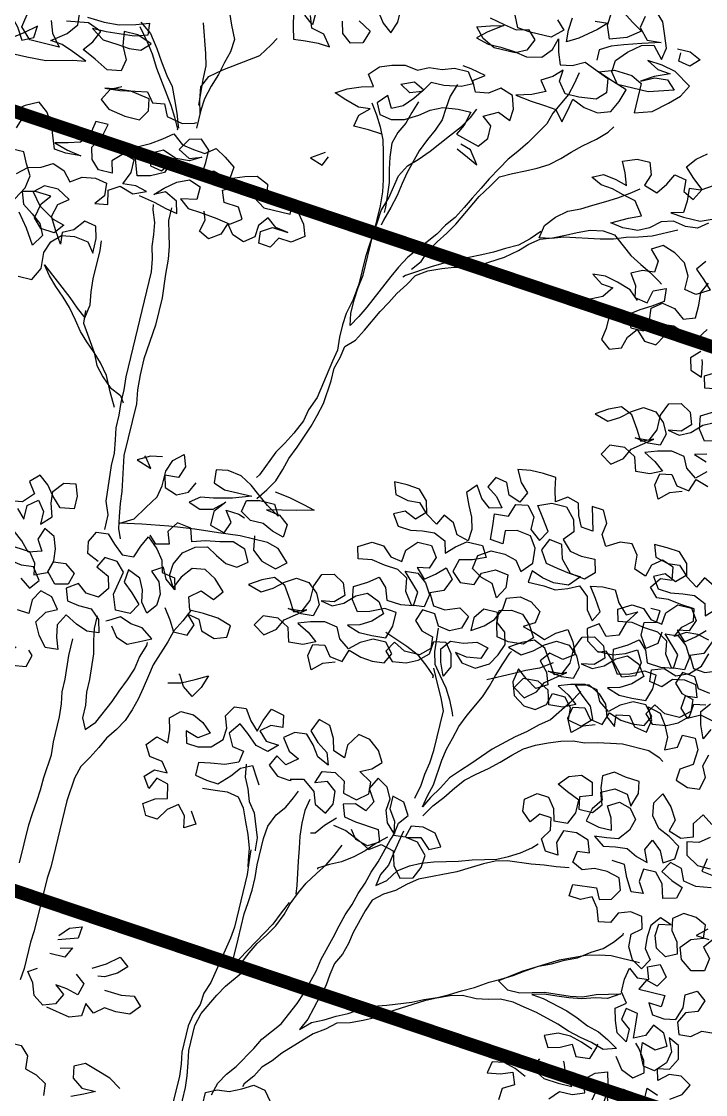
# Model space of a CAD drawing. Header units: inches. Extents: x 350994 to 353538, y 1581369 to 1583842.
# Drawn here: x 351500.721 to 351501.751, y 1583210.254 to 1583211.87 of the extents above; entities that cross this region are included whole.
import ezdxf

# ---------------------------------------------------------------- set-up
doc = ezdxf.new("R2010")
doc.units = ezdxf.units.IN
doc.header["$MEASUREMENT"] = 0
doc.linetypes.add('1', pattern=[0])
doc.linetypes.add('DASHDOTX2', pattern=[2, 1, -0.5, 0, -0.5])
doc.layers.add('CULVERT', color=255, linetype='1')
doc.layers.add('TREE', color=81, linetype='1')

# ---------------------------------------------------------------- blocks, each defined once
blk = doc.blocks.new('TREE_4')
at = {"color": 94}
for points in [[(1038.8, 7685.2), (1067.7, 7664.9), (1096.6, 7647.5), (1061.9, 7621.6), (1018.5, 7607.1), (1004.1, 7641.9), (1007, 7679.4)], [(969.4, 7644.8), (1004.1, 7647.6), (981, 7624.5), (937.6, 7589.9), (908.6, 7572.5), (905.8, 7604.4), (908.7, 7639)], [(871.1, 7624.6), (894.2, 7601.5), (865.3, 7575.5), (807.4, 7575.5), (772.7, 7578.5), (758.3, 7610.3)], [(694.7, 7587.2), (735.2, 7578.5), (769.8, 7572.7), (801.7, 7581.3), (824.8, 7558.2), (810.3, 7526.4), (781.4, 7511.9), (723.5, 7512), (688.9, 7529.4), (665.7, 7555.4), (700.5, 7567), (735.2, 7575.6), (697.5, 7549.6), (671.5, 7526.5), (706.2, 7517.8), (740.9, 7517.8), (778.5, 7514.8), (813.2, 7509), (853.6, 7517.7), (876.8, 7543.7), (885.5, 7575.5), (894.1, 7540.8), (905.7, 7508.9), (937.5, 7514.7), (969.3, 7532), (1038.7, 7503), (1044.4, 7465.4), (1021.3, 7442.3), (975, 7436.6), (937.4, 7436.6), (914.3, 7465.6), (917.2, 7497.4), (894.1, 7474.3), (865.2, 7456.9), (885.4, 7430.9), (850.7, 7413.6), (810.2, 7402.1), (853.5, 7396.2), (891.1, 7393.3), (922.9, 7390.4), (946, 7361.4), (954.7, 7396.1), (960.5, 7427.9), (995.2, 7413.4), (1032.8, 7407.6), (1067.5, 7419.2), (1082, 7451), (1093.6, 7485.6), (1041.6, 7503), (1009.8, 7514.6), (1050.3, 7529), (1099.4, 7526.1), (1128.3, 7511.6), (1128.2, 7430.7), (1174.5, 7445.1), (1212.1, 7476.9), (1238.2, 7502.9), (1255.6, 7534.6), (1209.3, 7563.6), (1171.7, 7572.3), (1131.3, 7575.2), (1163.1, 7557.9), (1197.7, 7554.9), (1157.3, 7537.6), (1125.4, 7517.4), (1160.1, 7534.7), (1194.8, 7537.6), (1217.9, 7514.4), (1151.4, 7494.3), (1067.6, 7494.3), (1044.5, 7523.3), (1047.4, 7555.1), (1073.4, 7584), (1105.3, 7610), (1137.1, 7618.6), (1166, 7586.8), (1171.8, 7618.6), (1160.2, 7650.4), (1145.8, 7685.1), (1122.7, 7708.2)], [(1096.7, 7688), (1090.9, 7656.2), (1116.9, 7627.3), (1154.4, 7630.1), (1105.3, 7615.7), (1059, 7601.3), (1027.2, 7589.8), (998.3, 7572.5), (998.2, 7543.6)], [(179.9, 7477.8), (188.6, 7440.2), (197.2, 7408.4), (229, 7411.3), (263.7, 7414.1), (295.5, 7411.2), (272.4, 7440.1), (237.7, 7448.8), (226.2, 7480.7)], [(-352.2, 7336.6), (-305.9, 7333.7), (-265.5, 7336.5), (-222.1, 7348.1), (-187.4, 7359.6), (-184.5, 7327.8), (-219.2, 7316.3), (-259.7, 7313.4), (-294.4, 7310.5), (-332, 7310.6), (-297.3, 7287.4), (-256.8, 7284.5), (-225, 7281.6), (-193.2, 7284.4), (-170.1, 7307.5), (-210.5, 7322), (-248.1, 7322.1), (-242.4, 7284.5), (-225.1, 7249.8), (-230.9, 7218), (-268.5, 7212.2), (-306, 7232.5), (-343.6, 7249.9), (-323.3, 7275.9), (-308.9, 7307.7), (-346.4, 7322.2), (-404.3, 7313.5)], [(-444.7, 7304.9), (-433.2, 7273.1), (-407.2, 7241.3), (-488.2, 7241.3), (-517.1, 7270.3), (-508.3, 7319.4)], [(-551.7, 7293.4), (-528.6, 7267.4), (-508.4, 7235.6), (-479.5, 7250), (-476.6, 7281.8), (-508.4, 7255.8), (-540.2, 7232.7), (-572, 7215.4), (-537.4, 7195.1), (-485.3, 7195.1), (-433.3, 7197.9), (-363.9, 7215.2), (-329.2, 7220.9), (-369.6, 7238.3), (-401.4, 7249.9), (-433.2, 7252.8), (-395.6, 7281.7), (-372.5, 7310.6), (-375.3, 7345.3)], [(1200.7, 7624.3), (1235.4, 7624.3), (1267.2, 7609.8), (1244, 7586.7), (1212.2, 7592.5), (1212.3, 7615.6)], [(396.8, 7538.3), (419.9, 7506.5), (445.9, 7486.2), (457.5, 7518), (457.6, 7555.6)], [(356.3, 7497.9), (391, 7477.6), (379.4, 7442.9), (347.6, 7434.3), (321.6, 7454.5), (312.9, 7486.4)], [(237.8, 7492.2), (237.7, 7457.5), (211.7, 7477.8)], [(960.6, 7500.2), (954.8, 7468.4), (946.1, 7436.6), (917.1, 7378.8), (908.4, 7347), (888.2, 7315.2), (870.8, 7286.3), (850.5, 7257.4), (830.3, 7231.4), (812.9, 7202.5), (792.6, 7167.9), (778.1, 7139), (760.7, 7107.2), (746.3, 7078.3), (728.9, 7046.5), (708.6, 7020.5), (691.3, 6991.6), (630.5, 6913.6), (613.1, 6881.8), (598.6, 6852.9), (555.1, 6757.5), (540.7, 6728.6), (523.3, 6699.7), (517.5, 6731.5), (517.6, 6769.1), (520.5, 6803.8), (526.3, 6838.5), (526.4, 6948.4), (529.3, 6986), (532.3, 7017.8), (543.9, 7055.3), (555.5, 7118.9), (572.9, 7150.7), (596, 7173.8), (622.1, 7202.7), (662.6, 7254.7), (688.6, 7286.5), (706, 7315.4), (717.6, 7341.4)], [(9.4, 7483.7), (9.3, 7449), (26.6, 7405.7), (43.9, 7370.9), (41, 7336.3), (32.3, 7304.5), (23.6, 7269.8), (12, 7235.1), (3.3, 7197.5), (0.4, 7165.7), (0.3, 7116.6)], [(486.2, 7217.3), (448.6, 7220.2), (408.1, 7220.3), (413.9, 7252.1), (440, 7275.2), (408.2, 7272.3), (370.6, 7283.9), (338.8, 7295.5), (367.7, 7312.8), (402.4, 7327.3), (434.2, 7335.9), (414, 7364.8), (437.2, 7390.8), (469, 7402.4), (503.7, 7411), (538.4, 7405.2), (567.3, 7419.6), (602, 7422.5), (633.8, 7434), (671.4, 7434), (691.6, 7405.1), (662.7, 7390.6), (616.4, 7382), (581.7, 7382), (564.4, 7353.1), (532.5, 7341.6), (503.7, 7359), (538.4, 7373.4), (567.3, 7358.9), (547, 7330), (523.8, 7304), (494.9, 7289.6), (477.6, 7321.4), (454.4, 7295.4), (468.9, 7266.5), (500.7, 7260.7), (535.4, 7269.3), (570.1, 7289.5), (596.1, 7309.7), (627.9, 7324.2), (668.4, 7329.9), (703.1, 7329.9), (694.4, 7292.3), (679.9, 7263.4), (743.5, 7246), (763.8, 7272), (763.8, 7306.7), (737.8, 7326.9), (775.4, 7347.1), (810.1, 7332.7), (813, 7364.5), (801.5, 7399.2), (766.8, 7410.8), (737.9, 7390.6), (703.2, 7384.8), (688.7, 7413.7), (717.7, 7433.9), (677.2, 7442.7), (654.1, 7445.6)], [(-48.6, 7394.2), (-22.6, 7316.1), (-14, 7284.3), (-14, 7246.7), (-11.1, 7209.1), (-8.3, 7177.3)], [(0.4, 7157), (-8.3, 7191.7), (-14, 7226.4), (0.5, 7258.2), (32.3, 7284.2), (119.1, 7344.9), (142.3, 7379.5), (153.8, 7399.8)], [(651.1, 7393.5), (639.5, 7358.8), (636.6, 7324.1), (633.7, 7292.3), (622.1, 7260.5), (607.6, 7231.7), (593.1, 7197), (575.7, 7133.4), (569.9, 7101.6), (564.1, 7066.9), (555.4, 7032.2), (543.8, 6994.6), (540.9, 6980.2)], [(647.8, 6884.7), (668, 6910.7), (679.6, 6942.5), (697, 6971.4), (717.3, 7000.2), (734.7, 7029.1), (778.1, 7115.8), (801.3, 7150.5), (818.6, 7179.4), (850.5, 7196.7), (882.3, 7211.2), (911.2, 7225.6), (940.1, 7242.9), (966.2, 7266), (989.3, 7289.1), (1015.4, 7312.2), (1047.2, 7338.2), (1073.2, 7364.2), (1084.8, 7381.6)], [(-210.5, 7356.7), (-178.7, 7333.6), (-152.7, 7298.8), (-132.5, 7267), (-109.4, 7235.2), (-89.2, 7209.2), (-74.8, 7177.3), (-60.3, 7142.6), (-48.8, 7110.8), (-45.9, 7105)], [(1391.1, 7190.5), (1365.1, 7170.2), (1333.3, 7167.4), (1298.6, 7173.2), (1266.8, 7164.5), (1240.7, 7141.4), (1211.8, 7127), (1171.3, 7124.2), (1136.6, 7130), (1180, 7153.1), (1211.8, 7167.5), (1185.9, 7202.2), (1151.2, 7210.9), (1119.4, 7219.6), (1087.6, 7222.5), (1058.7, 7237), (1087.6, 7251.4), (1122.3, 7245.6), (1154.1, 7236.9), (1142.5, 7268.7), (1128.1, 7297.7), (1165.7, 7312.1), (1200.4, 7312.1), (1211.9, 7280.2), (1200.4, 7248.5), (1237.9, 7236.9), (1258.2, 7265.8), (1272.7, 7294.6), (1304.5, 7288.8), (1307.3, 7257), (1336.2, 7242.5), (1353.6, 7274.3), (1324.7, 7297.5), (1298.7, 7323.5), (1319, 7349.5), (1345, 7369.8)], [(1382.5, 7291.7), (1350.7, 7271.4), (1318.9, 7268.6), (1321.8, 7233.9), (1318.9, 7202.1), (1287, 7193.4), (1321.7, 7190.5), (1368, 7190.5), (1402.7, 7204.9)], [(-210.5, 7345.2), (-181.6, 7310.4), (-161.4, 7281.5), (-141.2, 7246.8), (-80.6, 7160), (-63.3, 7131.1), (-48.8, 7102.1), (-48.8, 7099.3)], [(561.4, 7324.2), (549.9, 7292.4), (541.1, 7260.6), (526.7, 7231.7), (518, 7199.9), (520.8, 7162.3), (526.6, 7130.5), (535.2, 7095.8), (538.1, 7064), (540.9, 7029.3), (540.9, 7014.9)], [(440, 7292.5), (460.2, 7263.6), (477.5, 7234.7), (491.9, 7202.8), (500.6, 7171), (509.2, 7136.3), (517.9, 7098.7), (523.6, 7066.9), (526.5, 7029.3), (526.4, 6954.2), (523.5, 6922.4), (520.6, 6887.7), (520.5, 6812.5), (514.7, 6769.1), (506, 6728.7), (503, 6696.9), (503, 6662.2), (505.9, 6627.5), (500.1, 6595.7), (482.6, 6491.6), (468.1, 6454), (462.3, 6422.2), (444.9, 6384.6), (427.6, 6352.9), (410.2, 6324), (381.2, 6254.6), (375.4, 6245.9)], [(691.5, 7225.8), (723.3, 7211.3), (752.2, 7196.8), (726.2, 7231.5), (697.3, 7240.2)], [(1315.9, 7152.9), (1252.3, 7121.2), (1217.6, 7109.7), (1185.8, 7101), (1153.9, 7089.5), (1119.2, 7080.8), (1023.8, 7063.6), (992, 7052), (960.2, 7046.3), (966, 7081), (989.2, 7109.9), (1018.1, 7133), (1049.9, 7147.4), (1078.8, 7164.7), (1110.7, 7182), (1139.6, 7199.4), (1168.5, 7219.6), (1191.7, 7236.9)], [(-219.3, 7177.5), (-248.3, 7163), (-265.6, 7131.3), (-239.6, 7111), (-193.4, 7102.3), (-152.9, 7102.2), (-135.5, 7131.1), (-141.3, 7162.9), (-193.3, 7171.7), (-228, 7168.8), (-262.7, 7163.1), (-222.2, 7165.9), (-181.8, 7174.5), (-149.9, 7180.3), (-129.7, 7154.3), (-97.9, 7160), (-83.5, 7128.2), (-40.1, 7119.5), (-8.3, 7128.1), (-2.5, 7131)], [(350.2, 7133.6), (315.5, 7110.5), (350.2, 7098.9), (361.8, 7124.9)], [(1255, 6944.8), (1229, 6968), (1191.4, 6979.6), (1156.7, 6988.3), (1122, 6985.4), (1150.9, 6965.2), (1182.7, 6962.2), (1162.5, 6933.3), (1130.7, 6918.9), (1150.9, 6890), (1191.4, 6889.9), (1191.3, 6852.4), (1185.5, 6820.6), (1211.5, 6800.3), (1243.3, 6811.8), (1252, 6843.6), (1272.3, 6869.6), (1298.3, 6843.6), (1330.1, 6840.7), (1347.5, 6869.6), (1333, 6898.5), (1364.8, 6901.3), (1396.6, 6889.8), (1434.2, 6883.9), (1454.5, 6912.8)], [(1408.4, 7089.2), (1388.1, 7063.2), (1414.1, 7040.1), (1437.2, 7016.9), (1402.5, 6996.7), (1370.7, 7002.5), (1370.8, 7040.1), (1353.4, 7071.9), (1321.6, 7092.2), (1287, 7103.8), (1258, 7086.5), (1284, 7060.4), (1281.1, 7028.6), (1249.3, 7025.8), (1220.4, 7011.4), (1240.6, 6982.4), (1246.3, 6950.6), (1281, 6944.8), (1289.7, 6979.5), (1321.6, 6993.9), (1324.4, 6959.2), (1295.5, 6939), (1266.6, 6921.7), (1237.6, 6901.5), (1254.9, 6869.6), (1289.6, 6869.6), (1298.3, 6901.4), (1295.5, 6933.2), (1321.5, 6953.4), (1356.2, 6947.6), (1385.1, 6924.5), (1416.9, 6936), (1416.9, 6970.7), (1414.1, 7005.4), (1428.6, 7034.3)], [(-106.8, 6905.6), (-63.5, 6896.9), (-28.8, 6888.2), (3, 6882.4), (-5.6, 6914.2), (-40.3, 6931.5), (-69.2, 6917.1), (-46.1, 6940.2), (-17.1, 6963.3), (14.7, 6977.8), (46.5, 6966.2), (46.4, 6931.5), (3.1, 6922.8), (29.1, 6902.6), (63.8, 6899.6), (110, 6893.8), (147.6, 6888), (176.5, 6908.2), (159.2, 6937.1), (118.7, 6940.1), (107.2, 6971.9), (136.1, 6986.3), (104.3, 7006.6), (72.5, 7015.3), (43.6, 7000.9), (46.5, 7032.7), (46.6, 7067.4), (20.6, 7090.5), (-11.3, 7081.9), (-31.5, 7050.1), (0.3, 7032.7), (32.1, 7044.2), (3.2, 7026.9), (-34.4, 7024.1), (-72, 7038.6), (-103.8, 7021.2), (-95.2, 6989.4), (-63.4, 6983.6), (-43.1, 7012.5), (-54.7, 6980.7), (-89.4, 6963.4), (-124.1, 6954.8), (-138.5, 6998.1), (-138.5, 7032.8), (-109.6, 7047.3), (-80.7, 7067.5), (-54.6, 7087.7), (-25.7, 7064.5), (6.1, 7058.7), (37.9, 7055.8), (63.9, 7076), (92.8, 7058.6), (121.7, 7038.4), (118.8, 7006.6), (156.4, 7021), (188.2, 7029.6), (220, 7015.2), (225.7, 6983.3), (193.9, 6971.8), (225.7, 6951.5), (298, 6951.5), (298, 6986.2), (338.5, 6934.1), (350, 6902.3), (318.2, 6879.2), (283.5, 6882.1), (266.1, 6853.2), (234.3, 6856.1), (231.4, 6887.9), (260.4, 6905.3), (303.7, 6902.3), (269, 6908.1), (243, 6928.4), (222.8, 6902.4), (219.9, 6870.6), (193.8, 6850.4), (162, 6862), (141.8, 6888), (130.2, 6856.2), (101.3, 6836), (72.4, 6850.5), (81.1, 6882.3), (72.4, 6905.4)], [(389.8, 6191), (410.1, 6219.9), (427.5, 6248.8), (439.1, 6283.5), (447.8, 6315.3), (462.3, 6349.9), (485.4, 6413.5), (494.1, 6445.3), (502.8, 6480), (508.7, 6543.6), (508.7, 6578.3), (517.4, 6610.1), (523.2, 6641.9), (546.4, 6665), (563.8, 6696.8), (592.7, 6754.6), (610.1, 6783.5), (624.6, 6812.4), (644.9, 6841.3), (662.2, 6870.2), (691.2, 6890.4), (725.9, 6904.8), (757.7, 6916.4), (792.4, 6925), (824.2, 6939.4), (882.1, 6974.1), (913.9, 7000.1), (937, 7023.2), (963.1, 7043.4), (994.9, 7054.9), (1026.7, 7069.4), (1055.6, 7083.8), (1087.5, 7098.2), (1122.2, 7104), (1154, 7101), (1182.9, 7077.9), (1208.9, 7057.6), (1240.6, 7040.2), (1269.5, 7025.8), (1298.4, 7008.4), (1307.1, 7002.6)], [(1490.8, 6476.1), (1458.9, 6464.5), (1432.9, 6441.4), (1415.6, 6476.1), (1421.4, 6507.9), (1453.2, 6513.7), (1473.4, 6487.6), (1508.1, 6481.8), (1519.7, 6516.5), (1554.4, 6504.9)], [(1542.9, 6542.5), (1516.8, 6519.4), (1487.9, 6539.7), (1473.5, 6568.6), (1438.8, 6574.4), (1401.2, 6565.8), (1369.4, 6554.2), (1401.2, 6536.9), (1427.2, 6516.6), (1395.4, 6502.2), (1357.8, 6499.3), (1346.2, 6536.9), (1314.5, 6554.3), (1274, 6551.4), (1256.6, 6522.5), (1288.4, 6502.3), (1317.3, 6525.4), (1331.8, 6554.3), (1383.9, 6594.7), (1352.1, 6580.3), (1334.7, 6609.2), (1311.6, 6643.9), (1279.9, 6658.4), (1248, 6644), (1216.2, 6623.8), (1253.8, 6612.2), (1282.7, 6629.5), (1308.8, 6652.6), (1337.7, 6669.9), (1372.4, 6667), (1398.4, 6643.8), (1412.8, 6614.9), (1404.1, 6583.1), (1372.3, 6580.3), (1334.7, 6586.1), (1372.3, 6588.9), (1386.8, 6620.7), (1386.8, 6661.2), (1401.3, 6695.9), (1433.1, 6704.5), (1462, 6687.2), (1473.6, 6655.3), (1450.4, 6632.2), (1415.7, 6626.5), (1447.5, 6620.7), (1476.4, 6635.1), (1502.5, 6661.1), (1531.4, 6675.5)], [(1531.3, 6588.8), (1499.5, 6580.1), (1534.2, 6568.6)], [(1548.7, 6629.3), (1516.9, 6620.6), (1496.7, 6649.5), (1490.9, 6684.2), (1525.7, 6704.4)], [(1522.8, 6765.2), (1485.2, 6759.4), (1476.6, 6791.2), (1511.3, 6811.4)], [(-370.2, 6619.6), (-332.6, 6619.6), (-315.2, 6654.2), (-318.1, 6697.6), (-306.5, 6729.4), (-283.3, 6752.5), (-248.6, 6758.3), (-211.1, 6752.4), (-190.8, 6726.4), (-190.8, 6766.9), (-199.4, 6798.7), (-231.2, 6804.5), (-254.4, 6775.6), (-283.3, 6761.2), (-280.5, 6729.4), (-300.7, 6761.2), (-320.9, 6795.9), (-312.2, 6830.6), (-286.1, 6850.8), (-320.8, 6871.1), (-358.4, 6871.1), (-384.4, 6848), (-358.5, 6816.2), (-315.1, 6790.1), (-283.3, 6781.4), (-303.6, 6755.4), (-341.2, 6758.3), (-364.3, 6781.5), (-355.6, 6822), (-335.3, 6848), (-378.7, 6850.9), (-413.4, 6842.3), (-401.8, 6810.4), (-372.9, 6790.2), (-346.9, 6769.9), (-332.5, 6741), (-352.8, 6709.2), (-378.8, 6749.7), (-407.6, 6787.3)], [(-427.8, 6819.1), (-407.6, 6853.8), (-401.8, 6888.5), (-419.1, 6917.4), (-433.5, 6946.4), (-479.8, 6946.4)], [(-439.3, 6885.7), (-413.3, 6908.8), (-378.6, 6917.4), (-349.7, 6934.7), (-317.9, 6923.1), (-294.8, 6897.1), (-265.8, 6917.3), (-231.1, 6923), (-199.3, 6917.2), (-196.5, 6882.5), (-216.7, 6856.5), (-182, 6862.3), (-190.7, 6899.9), (-161.8, 6917.2), (-124.2, 6905.6), (-89.5, 6920), (-121.3, 6928.7), (-156, 6925.9), (-141.5, 6960.6), (-141.4, 6995.2), (-173.2, 7004), (-199.3, 6978), (-190.6, 6946.1), (-228.2, 6946.2), (-251.3, 6969.3), (-260, 7001.1), (-239.7, 7035.8), (-231, 7070.5), (-265.7, 7070.5), (-271.5, 7033), (-291.8, 7007), (-323.6, 6998.3), (-358.3, 6989.7), (-320.7, 6978.1), (-283.1, 6972.2), (-323.6, 6969.4), (-355.4, 6972.3), (-378.5, 7035.9), (-398.7, 7064.9), (-424.7, 7085.1), (-459.4, 7067.8), (-485.5, 7047.6)], [(-488.3, 7050.5), (-456.6, 7038.9), (-468.1, 7004.2)], [(960.2, 7063.6), (937.1, 7037.6), (911, 7014.5), (879.2, 6997.2), (850.3, 6979.9), (821.3, 6965.5), (789.5, 6951), (731.7, 6922.2), (699.8, 6904.8), (636.2, 6864.4), (630.4, 6858.7)], [(13.8, 6015), (13.8, 6055.4), (-0.6, 6090.1), (-9.2, 6185.6), (-9.2, 6220.3), (-14.9, 6255), (-20.7, 6286.8), (-20.6, 6321.5), (-23.5, 6356.2), (-23.5, 6390.9), (-26.3, 6425.6), (-26, 6714.7), (-31.8, 6749.4), (-40.4, 6781.2), (-43.3, 6813), (-49.1, 6844.8), (-60.6, 6876.6), (-63.5, 6891.1)], [(-14.3, 6893.9), (-14.3, 6859.2), (-5.7, 6824.5), (2.9, 6792.7), (8.7, 6758), (11.5, 6717.5), (17.3, 6653.9), (17.2, 6578.8), (8.4, 6483.4), (8.4, 6440), (11.3, 6399.5), (17, 6361.9), (16.9, 6220.2), (34.1, 6124.8), (37, 6093), (42.7, 6058.3), (48.5, 6026.5), (60, 6000.5)], [(1451.5, 6852.1), (1428.4, 6829), (1437, 6797.2), (1468.8, 6785.6), (1463.1, 6823.2), (1460.2, 6831.9)], [(-38, 6338.8), (-58.2, 6376.4), (-78.4, 6416.9), (-101.5, 6445.9), (-124.6, 6469), (-150.6, 6492.2), (-173.7, 6515.3), (-193.9, 6541.4), (-217, 6570.3), (-240.1, 6593.4), (-266.1, 6616.6), (-289.2, 6639.8), (-309.4, 6665.8), (-222.8, 6596.3), (-196.8, 6573.2), (-170.8, 6552.9), (-164.9, 6590.5), (-170.7, 6625.2), (-173.6, 6659.9), (-173.5, 6738), (-176.3, 6764)], [(-173.6, 6573.1), (-170.8, 6538.5), (-124.6, 6469), (-110.1, 6437.2), (-87, 6411.2), (-61, 6388), (-29.2, 6373.5), (-17.7, 6356.2)], [(696, 5814.8), (664.1, 5803.3), (638.1, 5780.2), (620.8, 5814.9), (626.6, 5846.7), (658.4, 5852.5), (678.6, 5826.4), (713.3, 5820.6), (724.9, 5855.3), (759.6, 5843.7), (791.4, 5840.8), (823.2, 5843.6), (837.7, 5872.5), (814.6, 5898.6), (779.9, 5898.6), (748.1, 5881.3), (722, 5858.2), (693.1, 5878.4), (678.7, 5907.4), (644, 5913.2), (606.4, 5904.5), (574.6, 5893), (606.4, 5875.6), (632.4, 5855.4), (600.6, 5840.9), (563, 5838.1), (551.4, 5875.7), (519.7, 5893.1), (479.2, 5890.2), (461.8, 5861.3), (493.6, 5841), (522.5, 5864.1), (537, 5893), (589.1, 5933.5), (557.3, 5919), (539.9, 5948), (516.8, 5982.7), (485.1, 5997.2), (453.2, 5982.7), (421.4, 5962.5), (459, 5950.9), (487.9, 5968.3), (514, 5991.4), (542.9, 6008.7), (577.6, 6005.8), (603.6, 5982.6), (618, 5953.7), (609.3, 5921.9), (577.5, 5919), (539.9, 5924.8), (577.5, 5927.7), (592, 5959.5), (592, 6000), (606.5, 6034.7), (638.3, 6043.3), (667.2, 6025.9), (678.8, 5994.1), (655.6, 5971), (620.9, 5965.2), (652.7, 5959.4), (681.6, 5973.9), (707.7, 5999.9), (736.6, 6014.3), (771.3, 5999.8), (791.5, 5970.9), (765.5, 5944.9), (736.5, 5927.6), (704.7, 5918.9), (739.4, 5907.3), (774.1, 5907.3), (811.7, 5910.1), (823.3, 5944.8), (823.3, 5982.4), (791.5, 5985.3), (753.9, 5968), (722.1, 5959.4), (701.9, 5988.3), (696.1, 6023), (730.9, 6043.2), (756.9, 6063.4), (780, 6040.3), (791.5, 6008.5), (829.1, 6005.5), (863.8, 6011.3), (866.8, 6048.9), (820.5, 6095.2), (855.2, 6098), (881.2, 6077.8), (898.6, 6048.8), (892.7, 6014.2), (858, 6011.3), (834.9, 6043.1), (829.2, 6077.8), (800.3, 6095.2), (762.7, 6098.1), (728, 6103.9), (690.4, 6098.2), (681.8, 6130), (716.5, 6150.2), (748.3, 6147.3), (774.3, 6124.1), (806.1, 6118.3), (809, 6150.1), (835.1, 6179), (872.7, 6179), (892.9, 6150), (881.3, 6118.2), (849.5, 6112.5), (875.5, 6086.4), (901.5, 6106.7), (924.7, 6129.8), (947.8, 6103.7), (933.3, 6069), (898.6, 6054.6), (915.9, 6022.8), (947.7, 6019.9), (985.3, 6034.3), (1014.2, 6016.9), (1002.6, 5982.2), (973.7, 5967.8), (941.9, 5973.6), (924.5, 6002.6), (889.8, 6005.5), (878.3, 5973.7), (901.4, 5950.5), (933.2, 5941.8), (936, 5910), (910, 5886.9), (869.5, 5887), (837.7, 5904.3), (820.3, 5875.4), (843.4, 5852.3), (881, 5858), (910, 5872.5), (936, 5895.6), (938.9, 5930.3), (970.7, 5936), (991, 5910), (999.6, 5875.3), (985.1, 5846.4), (970.7, 5881.1), (962, 5915.8), (982.3, 5941.8), (1017, 5944.6), (1051.7, 5956.2), (1083.5, 5947.5), (1071.9, 5915.7), (1034.3, 5909.9), (1002.5, 5915.7), (1025.6, 5892.6), (1063.2, 5886.8), (1097.9, 5907), (1115.3, 5935.9), (1126.9, 5967.7), (1118.3, 5999.5), (1092.3, 6019.8), (1089.4, 6051.6), (1121.2, 6060.2), (1153, 6057.3), (1176.1, 6034.1), (1196.3, 6002.3), (1173.2, 5979.2), (1132.7, 5976.3), (1100.9, 5982.2), (1092.2, 6014), (1086.5, 6045.8), (1048.9, 6045.8), (1028.6, 6016.9), (1028.6, 5982.2), (1060.4, 6002.4), (1083.6, 6025.5), (1098.1, 6057.3), (1101, 6089.1), (1135.7, 6100.7), (1167.5, 6094.9), (1196.4, 6074.6), (1190.6, 6042.8), (1161.6, 6025.5), (1193.4, 6016.8), (1225.2, 6005.2), (1251.3, 6028.3), (1280.2, 6045.6), (1300.4, 6016.7), (1314.9, 5984.9), (1285.9, 5964.6), (1248.3, 5973.3), (1228.1, 5947.3), (1251.2, 5921.3), (1262.7, 5889.5), (1233.8, 5872.2), (1202, 5892.4), (1176, 5912.7), (1170.2, 5875.1), (1181.7, 5840.4), (1213.5, 5820.1), (1245.3, 5817.2), (1271.3, 5837.4), (1280, 5869.2), (1314.7, 5869.2), (1335, 5843.2), (1337.8, 5811.4), (1375.4, 5802.6), (1401.4, 5828.6), (1387, 5860.5), (1358.1, 5883.6), (1335, 5906.8), (1369.7, 5915.4), (1401.5, 5898), (1424.6, 5874.9), (1436.2, 5843.1), (1462.2, 5822.8), (1459.3, 5854.6), (1494, 5860.4), (1514.2, 5834.3), (1548.9, 5828.5), (1554.7, 5863.2), (1537.4, 5895), (1572.1, 5886.3), (1592.3, 5857.4), (1606.7, 5828.5), (1606.7, 5793.8), (1638.5, 5808.2), (1644.3, 5842.9), (1679, 5842.8), (1693.5, 5813.9), (1690.5, 5773.4), (1658.7, 5753.2), (1655.8, 5721.4), (1690.5, 5709.8), (1722.3, 5712.7), (1731, 5747.4), (1716.6, 5776.3), (1725.3, 5808.1)], [(1716.7, 5897.7), (1679.1, 5906.5), (1647.3, 5889.1), (1624.2, 5912.3), (1627.1, 5947), (1658.9, 5949.8), (1647.3, 5981.7), (1615.5, 5987.5), (1583.7, 5981.7), (1560.6, 5955.7), (1525.9, 5961.5), (1523, 5993.3), (1554.8, 6004.9), (1589.5, 5993.3), (1624.2, 6007.7), (1650.3, 6033.7), (1661.9, 6071.3)], [(1653.2, 6106), (1621.4, 6114.7), (1589.6, 6111.8), (1560.7, 6094.5), (1575.2, 6123.4), (1601.2, 6146.5), (1595.5, 6178.3), (1557.9, 6181.2), (1523.2, 6187.1), (1491.4, 6184.2), (1468.3, 6207.3), (1488.6, 6236.2), (1520.4, 6239.1), (1514.6, 6273.8), (1482.8, 6285.4), (1456.8, 6265.2), (1448.1, 6233.4), (1416.3, 6245), (1413.4, 6282.6), (1393.2, 6308.6), (1361.4, 6305.7), (1326.7, 6285.5), (1309.4, 6314.5), (1315.2, 6346.3), (1297.9, 6378.1), (1266.1, 6381), (1283.4, 6317.4), (1251.5, 6320.3), (1237.1, 6349.2), (1228.5, 6381), (1196.7, 6389.7), (1167.7, 6369.5), (1159.1, 6401.3), (1153.3, 6433.2), (1118.7, 6436.1), (1084, 6436.1), (1049.3, 6430.4), (1066.6, 6398.5), (1089.7, 6375.4), (1075.2, 6346.5), (1043.4, 6358.1), (1029, 6389.9), (997.2, 6395.7), (982.7, 6366.8), (1011.6, 6346.5), (1031.8, 6320.5), (1000, 6311.9), (974, 6332.1), (953.8, 6363.9), (930.6, 6337.9), (945.1, 6306.1), (959.5, 6277.2), (968.1, 6245.4), (965.2, 6213.6), (933.4, 6222.3), (916.1, 6251.2), (887.2, 6265.7), (872.7, 6236.8), (840.9, 6257.1), (832.3, 6291.8), (806.3, 6317.8), (771.6, 6320.7), (736.9, 6320.8), (748.4, 6289), (783.1, 6280.3), (814.9, 6283.1), (838, 6260), (814.9, 6236.9), (783.1, 6251.3), (754.2, 6236.9), (774.4, 6208), (809.1, 6205.1), (840.9, 6210.8), (872.7, 6213.7), (904.5, 6199.2), (913.1, 6167.4), (936.3, 6190.5), (962.3, 6210.7), (1005.7, 6210.7), (1023, 6181.7), (988.3, 6167.3), (953.6, 6158.7), (944.9, 6124), (970.9, 6100.8), (1008.5, 6103.7), (1020.1, 6138.4), (1054.8, 6155.7), (1089.5, 6149.9), (1092.3, 6115.2), (1075, 6083.4), (1054.8, 6118.1), (1023, 6126.8), (994.1, 6144.2), (999.9, 6181.7), (1031.7, 6202), (1069.3, 6201.9), (1101.1, 6193.2), (1121.3, 6167.2), (1147.3, 6196.1), (1144.5, 6236.6), (1124.3, 6265.5), (1086.7, 6271.3), (1054.9, 6262.7), (1057.7, 6228), (1023.1, 6230.9), (1020.2, 6268.5), (1017.3, 6300.3), (1054.9, 6303.1), (1066.5, 6337.8), (1098.3, 6343.6), (1121.4, 6317.5), (1121.4, 6282.8), (1150.3, 6259.7), (1167.7, 6288.6), (1144.6, 6320.4), (1124.4, 6349.3), (1159.1, 6363.8), (1199.5, 6363.7), (1225.5, 6334.8), (1234.2, 6303), (1211, 6277), (1237, 6250.9), (1268.8, 6245.1), (1306.4, 6245.1), (1315.1, 6210.4), (1291.9, 6187.3), (1251.4, 6193.1), (1222.5, 6224.9), (1211, 6262.5), (1176.3, 6268.3), (1161.8, 6236.5), (1182.1, 6204.7), (1213.9, 6198.9), (1248.5, 6193.1), (1280.3, 6190.2), (1254.3, 6161.3), (1213.8, 6158.4), (1182, 6164.2), (1150.2, 6175.8), (1147.3, 6144), (1190.7, 6144), (1222.5, 6141.1), (1254.3, 6152.6), (1283.2, 6167), (1309.2, 6143.9), (1317.9, 6109.2), (1338.1, 6083.1), (1352.6, 6112), (1332.3, 6143.9), (1312.1, 6172.8), (1343.9, 6178.5), (1378.6, 6178.5), (1396, 6146.7), (1422, 6120.6), (1450.9, 6135.1), (1427.7, 6100.4), (1416.1, 6062.8), (1384.3, 6051.3), (1358.3, 6080.2), (1329.4, 6060), (1338, 6028.2), (1369.8, 6007.9), (1413.2, 6007.9), (1445, 6019.4), (1473.9, 6036.7), (1491.2, 6004.9), (1485.4, 5967.3), (1450.7, 5955.8), (1418.9, 5990.5), (1392.9, 6013.7), (1372.7, 6005)], [(1411.3, 5814.8), (1379.5, 5803.3), (1353.4, 5780.2), (1336.1, 5814.9), (1341.9, 5846.7), (1373.7, 5852.5), (1393.9, 5826.4), (1428.6, 5820.6), (1440.2, 5855.3), (1474.9, 5843.7), (1506.7, 5840.8), (1538.5, 5843.6), (1553, 5872.5), (1529.9, 5898.6), (1495.2, 5898.6), (1463.4, 5881.3), (1437.3, 5858.2), (1408.4, 5878.4), (1394, 5907.4), (1359.3, 5913.2), (1321.7, 5904.5), (1289.9, 5893), (1321.7, 5875.6), (1347.7, 5855.4), (1315.9, 5840.9), (1278.3, 5838.1), (1266.8, 5875.7), (1235, 5893.1), (1194.5, 5890.2), (1177.1, 5861.3), (1208.9, 5841), (1237.8, 5864.1), (1252.3, 5893), (1304.4, 5933.5), (1272.6, 5919), (1255.3, 5948), (1232.2, 5982.7), (1200.4, 5997.2), (1168.6, 5982.7), (1136.7, 5962.5), (1174.3, 5950.9), (1203.2, 5968.3), (1229.3, 5991.4), (1258.2, 6008.7), (1292.9, 6005.8), (1318.9, 5982.6), (1333.3, 5953.7), (1324.6, 5921.9), (1292.8, 5919), (1255.2, 5924.8), (1292.8, 5927.7), (1307.3, 5959.5), (1307.4, 6000), (1321.8, 6034.7), (1353.7, 6043.3), (1382.6, 6025.9), (1394.1, 5994.1), (1370.9, 5971), (1336.2, 5965.2), (1368, 5959.4), (1397, 5973.9), (1423, 5999.9), (1451.9, 6014.3), (1486.6, 5999.8), (1506.8, 5970.9), (1480.8, 5944.9), (1451.9, 5927.6), (1420, 5918.9), (1454.7, 5907.3), (1489.4, 5907.3), (1527, 5910.1), (1538.6, 5944.8), (1538.6, 5982.4), (1506.8, 5985.3), (1469.2, 5968), (1437.4, 5959.4), (1417.2, 5988.3), (1411.5, 6023), (1446.2, 6043.2), (1472.2, 6063.4), (1495.3, 6040.3), (1506.9, 6008.5), (1544.5, 6005.5), (1579.2, 6011.3), (1582.1, 6048.9), (1535.9, 6095.2), (1570.6, 6098), (1596.6, 6077.8), (1613.9, 6048.8), (1608.1, 6014.2), (1573.4, 6011.3), (1550.3, 6043.1), (1544.5, 6077.8), (1515.6, 6095.2), (1478, 6098.1), (1443.3, 6103.9), (1405.8, 6098.2), (1397.1, 6130), (1431.8, 6150.2), (1463.6, 6147.3), (1489.6, 6124.1), (1521.4, 6118.3), (1524.3, 6150.1), (1550.4, 6179), (1588, 6179), (1608.2, 6150), (1596.6, 6118.2), (1564.8, 6112.5), (1590.8, 6086.4), (1616.8, 6106.7), (1640, 6129.8)], [(1663.1, 6103.7), (1648.6, 6069), (1613.9, 6054.6), (1631.2, 6022.8), (1663, 6019.9), (1700.6, 6034.3)], [(1689, 5967.8), (1657.2, 5973.6), (1639.9, 6002.6), (1605.2, 6005.5), (1593.6, 5973.7), (1616.7, 5950.5), (1648.5, 5941.8), (1651.3, 5910), (1625.3, 5886.9), (1584.8, 5887), (1553, 5904.3), (1535.7, 5875.4), (1558.8, 5852.3), (1596.4, 5858), (1625.3, 5872.5), (1651.3, 5895.6), (1654.3, 5930.3), (1686.1, 5936)], [(1714.9, 5875.3), (1700.4, 5846.4), (1686, 5881.1), (1677.4, 5915.8), (1697.6, 5941.8)], [(1631.4, 6251.2), (1602.5, 6265.7), (1588, 6236.8), (1556.2, 6257.1), (1547.6, 6291.8), (1521.6, 6317.8), (1486.9, 6320.7), (1452.2, 6320.8), (1463.8, 6289), (1498.4, 6280.3), (1530.2, 6283.1), (1553.4, 6260), (1530.2, 6236.9), (1498.4, 6251.3), (1469.5, 6236.9), (1489.7, 6208), (1524.4, 6205.1), (1556.2, 6210.8), (1588, 6213.7), (1619.8, 6199.2), (1628.4, 6167.4), (1651.6, 6190.5)], [(444.7, 6084), (369.5, 6084), (311.7, 6078.3), (248, 6072.6), (178.6, 6064), (106.3, 6052.5), (48.5, 6040.9), (83.2, 6061.2), (106.4, 6098.7), (129.6, 6133.4), (135.4, 6165.2), (135.4, 6205.7), (147, 6237.5), (173, 6260.6), (184.6, 6228.8), (173, 6197), (135.4, 6194.1), (144, 6162.3), (178.7, 6150.7), (207.6, 6165.1), (222.1, 6194)], [(118.1, 6240.4), (86.3, 6234.6), (54.5, 6217.3), (94.9, 6202.8), (74.7, 6228.9), (71.8, 6231.8)], [(433.2, 6219.9), (473.7, 6214), (514.2, 6205.3), (546, 6196.6), (499.7, 6185.1), (462.1, 6176.5), (421.6, 6167.8), (459.2, 6162), (485.2, 6141.7), (482.3, 6107), (450.5, 6115.8), (421.6, 6130.2), (386.9, 6130.3), (358, 6147.6), (363.8, 6179.4), (398.5, 6188.1), (439, 6188), (456.3, 6159.1), (421.6, 6179.4), (392.7, 6202.5), (366.7, 6222.8), (334.9, 6240.2), (297.4, 6246), (265.5, 6240.2), (268.4, 6205.5), (300.2, 6194), (375.4, 6193.9), (326.2, 6176.6), (277, 6165.1), (242.3, 6159.3), (216.3, 6139.1), (248.1, 6127.5), (282.8, 6136.1), (311.7, 6162.1), (285.7, 6130.4), (285.6, 6092.8), (326.1, 6081.2), (337.7, 6113), (317.5, 6141.9), (352.2, 6139), (369.5, 6133.2)], [(1526, 6097.4), (1523.1, 6065.6), (1494.2, 6045.4), (1474, 6077.2), (1474, 6111.9), (1505.8, 6120.6), (1508.7, 6152.4), (1482.7, 6152.4)], [(16.6, 5928.2), (-15.2, 5942.7), (-20.9, 5974.5), (-6.5, 6003.4), (25.3, 6006.3), (48.5, 5983.1), (74.5, 5960), (106.3, 5962.8), (117.9, 5994.6), (132.3, 6023.5), (161.2, 5997.5), (181.4, 5971.4), (190.1, 5939.6), (224.8, 5933.8), (233.4, 5902), (204.5, 5925.2), (190.1, 5954.1), (161.2, 5936.8), (187.2, 5913.6), (198.7, 5881.8), (195.8, 5850), (175.5, 5824), (155.3, 5850), (149.6, 5881.8), (135.1, 5910.8), (100.4, 5925.2), (97.5, 5890.6), (123.5, 5867.4), (149.5, 5841.4), (132.2, 5812.5), (91.7, 5812.5), (77.3, 5853), (88.9, 5916.6), (65.8, 5939.7), (31.1, 5942.7), (16.6, 5913.8), (51.3, 5896.4), (59.9, 5864.6), (39.6, 5835.7), (5, 5838.6), (-21, 5858.9), (-50, 5838.6), (-38.4, 5806.8), (-6.6, 5801), (28.1, 5801), (54.1, 5777.8), (62.7, 5743.1), (30.9, 5740.3), (-0.9, 5751.9), (-32.7, 5769.2), (-50.1, 5737.4), (-44.3, 5705.6), (-32.8, 5673.8), (-67.5, 5671), (-90.6, 5699.9), (-107.9, 5731.7), (-87.6, 5763.5), (-58.7, 5777.9), (-81.8, 5806.9), (-113.6, 5815.6), (-131, 5786.7), (-131, 5749.1), (-162.8, 5752)], [(-174.3, 5835.9), (-145.4, 5815.6), (-125.1, 5841.6), (-148.3, 5873.4), (-180.1, 5870.6), (-214.7, 5876.4)], [(-208.9, 5914), (-168.5, 5911), (-148.2, 5885), (-142.5, 5853.2), (-107.8, 5867.6), (-99.1, 5899.4), (-67.3, 5902.3), (-38.4, 5882), (-47.1, 5850.2), (-81.8, 5841.6), (-107.8, 5870.5), (-99.1, 5902.3), (-101.9, 5934.1), (-113.5, 5965.9), (-142.4, 5980.4), (-154, 5948.6), (-136.6, 5919.7), (-171.3, 5908.1), (-194.5, 5934.2), (-220.5, 5954.5)], [(-226.2, 6015.2), (-203.1, 5992), (-203, 6029.6), (-177, 6049.8), (-156.8, 6023.8), (-156.8, 5989.1), (-130.8, 6015.1), (-142.3, 6049.8), (-145.2, 6081.6), (-122, 6110.5), (-90.2, 6116.2), (-78.7, 6084.4), (-78.7, 6049.7), (-116.3, 6044), (-142.3, 6070), (-162.5, 6096.1), (-188.5, 6116.3), (-211.7, 6093.2), (-191.4, 6064.3), (-217.5, 6035.4), (-252.2, 6029.7)], [(407.1, 6092.7), (412.8, 6055.1), (441.7, 6031.9), (482.2, 6020.3), (508.2, 6043.4), (476.5, 6075.2), (444.7, 6084)], [(218.9, 5850), (239.1, 5821), (256.5, 5792.1), (294, 5792.1), (305.6, 5823.9), (282.5, 5847), (314.3, 5841.2), (328.8, 5812.3), (366.3, 5800.7), (398.1, 5812.2), (401.1, 5844), (363.5, 5855.6), (323, 5858.5), (285.4, 5858.6), (273.9, 5893.3), (302.8, 5916.4), (340.4, 5901.9), (360.7, 5927.9), (331.8, 5956.8), (300, 5974.2), (265.3, 5968.5), (242.1, 5939.6), (227.7, 5907.8), (210.3, 5936.7), (213.2, 5968.5), (230.6, 6003.2), (259.6, 6026.3), (291.4, 6034.9), (320.3, 6017.6), (349.2, 6003.1), (381, 6000.2), (407, 6020.4), (389.7, 6052.2), (355, 6063.8), (320.3, 6055.2), (282.7, 6049.4), (248, 6037.9), (236.5, 6072.6), (198.9, 6078.4), (178.6, 6049.5), (190.2, 6017.7), (155.5, 6009), (135.2, 6029.3)], [(941.9, 5967.8), (947.6, 5904.2), (956.2, 5872.4), (976.4, 5846.4), (999.5, 5817.4), (1016.9, 5788.5), (1031.3, 5756.7), (1034.2, 5748)], [(1352.4, 5892.3), (1332.1, 5857.6), (1291.6, 5799.8), (1265.5, 5779.6), (1236.6, 5753.6), (1210.5, 5733.4), (1158.4, 5687.2), (1112.1, 5635.2), (1089, 5612.1), (1065.8, 5586.1), (1048.5, 5554.3), (1028.2, 5522.5), (1013.7, 5493.6), (1019.5, 5525.4), (1028.2, 5557.2), (1034.1, 5626.6), (1039.9, 5658.4), (1048.6, 5690.2), (1057.3, 5724.9), (1071.8, 5759.6), (1100.7, 5817.4), (1112.3, 5849.1), (1121, 5880.9), (1132.6, 5915.6), (1144.2, 5947.4), (1147.1, 5953.2)], [(1262.8, 5950.2), (1230.9, 5927.1), (1196.2, 5912.7), (1164.4, 5895.4), (1100.8, 5863.6)], [(808.8, 5924.6), (872.4, 5901.4), (904.2, 5886.9), (933.1, 5863.8), (959.1, 5840.6), (959.1, 5834.8)], [(288.3, 5858.6), (273.8, 5826.8), (256.5, 5795), (247.8, 5763.2), (224.6, 5693.8), (218.8, 5662), (212.9, 5627.3), (207.1, 5595.5), (198.4, 5563.7), (186.8, 5532), (169.5, 5503.1), (149.2, 5474.2), (134.7, 5445.3), (117.3, 5413.5), (100, 5384.6), (91.2, 5349.9), (85.4, 5286.3), (85.2, 5104.1), (82.3, 5072.3), (82.2, 4927.8), (79.3, 4896), (79.2, 4823.7), (76.3, 4791.9)], [(987.7, 5511), (996.4, 5548.6), (999.3, 5580.4), (1005.1, 5612.2), (1008.1, 5646.9), (1008.2, 5756.7), (993.7, 5788.5), (976.4, 5820.4), (956.2, 5860.9)], [(91.6, 5769.1), (111.8, 5743.1), (143.6, 5731.5), (175.5, 5745.9), (204.4, 5760.3), (172.6, 5783.5), (140.8, 5786.4), (109, 5798), (80.1, 5780.7), (74.3, 5777.8)], [(48.3, 5786.5), (48.2, 5751.8), (54, 5720), (62.6, 5685.3), (68.4, 5615.9), (68.3, 5581.2), (74.1, 5546.5), (74, 5511.8), (88.5, 5482.9), (111.6, 5508.9), (140.6, 5572.5), (152.2, 5604.3), (166.7, 5638.9), (178.3, 5670.7), (184.1, 5705.4), (195.7, 5740.1), (195.7, 5748.8)], [(1019.5, 5470.5), (1039.7, 5502.3), (1062.9, 5531.1), (1086.1, 5562.9), (1106.3, 5588.9), (1132.4, 5612), (1161.3, 5635.1), (1187.3, 5658.3), (1213.4, 5684.2), (1239.4, 5707.4), (1268.4, 5724.7), (1300.2, 5739.1), (1332, 5750.6), (1363.8, 5759.3), (1395.6, 5762.1), (1427.4, 5770.8), (1462.1, 5776.5), (1493.9, 5782.3), (1566.2, 5782.2), (1598, 5770.6), (1609.6, 5762)], [(1.4, 5095.5), (1.5, 5199.6), (4.4, 5231.4), (7.3, 5266.1), (10.2, 5297.9), (10.3, 5332.6), (16.1, 5396.2), (13.3, 5430.9), (13.3, 5500.3), (10.5, 5535), (4.7, 5566.8), (4.7, 5601.5), (-1, 5665.1), (-0.9, 5711.4)], [(273.7, 5656.2), (308.4, 5664.8), (343.1, 5682.2), (374.9, 5699.5), (363.3, 5664.8), (345.9, 5635.9), (317.1, 5656.2), (299.7, 5685.1), (296.8, 5685.1)], [(1831.8, 5354.1), (1805.8, 5331), (1840.5, 5328)], [(1852, 5330.9), (1831.8, 5304.9), (1854.9, 5278.9), (1849.1, 5244.2), (1814.4, 5235.5), (1782.6, 5258.7), (1771, 5290.5), (1794.2, 5316.5), (1826, 5328.1), (1823.1, 5362.8), (1794.3, 5377.2), (1759.6, 5380.2), (1733.5, 5359.9), (1739.3, 5328.1), (1759.5, 5302.1), (1768.1, 5270.3), (1739.2, 5255.9), (1710.3, 5273.2), (1698.8, 5305), (1701.7, 5336.8), (1733.5, 5342.6), (1701.7, 5354.2), (1681.4, 5328.2), (1678.5, 5296.4), (1681.4, 5264.6), (1701.6, 5238.5), (1684.2, 5209.6), (1655.3, 5227), (1638, 5258.8), (1635.2, 5293.5), (1661.2, 5313.8), (1652.5, 5345.6), (1620.7, 5351.4), (1588.9, 5339.8), (1574.5, 5310.9), (1542.6, 5305.2), (1531.1, 5339.9), (1510.9, 5365.9), (1482, 5351.5), (1450.2, 5354.4), (1453.1, 5386.2), (1516.7, 5392), (1531.1, 5363), (1562.9, 5371.7), (1580.3, 5400.6), (1568.8, 5432.4), (1534.1, 5441.1), (1499.4, 5441.1), (1467.6, 5429.6), (1438.7, 5444.1), (1444.5, 5475.9), (1476.3, 5478.7), (1464.8, 5510.5), (1430.1, 5522.1), (1395.4, 5519.3), (1383.8, 5484.6), (1395.3, 5452.8), (1360.6, 5455.7), (1343.3, 5484.6), (1360.7, 5513.5), (1354.9, 5545.3), (1323.1, 5548.3), (1302.9, 5522.3), (1276.9, 5545.4), (1274, 5577.2), (1302.9, 5600.3), (1334.7, 5597.4), (1355, 5571.4), (1363.6, 5539.5), (1401.2, 5542.4), (1415.7, 5574.2), (1415.7, 5608.9), (1381, 5623.4), (1352.1, 5637.9), (1375.3, 5663.9), (1407.1, 5675.4), (1438.9, 5663.8), (1447.5, 5629.1), (1415.7, 5617.6), (1421.5, 5585.8), (1459.1, 5585.7), (1479.3, 5611.7), (1467.8, 5643.5), (1502.5, 5660.9), (1537.2, 5655), (1554.5, 5626.1), (1566.1, 5663.7), (1560.3, 5695.5), (1522.8, 5698.4), (1491, 5704.2), (1462, 5686.9), (1464.9, 5655.1), (1476.4, 5623.3), (1456.2, 5594.4), (1447.5, 5559.7), (1485, 5551), (1519.7, 5551), (1511.1, 5582.8), (1493.8, 5611.7), (1522.7, 5629), (1554.5, 5620.3), (1574.7, 5594.3), (1566, 5562.5), (1542.9, 5533.6), (1511, 5527.8), (1479.2, 5525), (1508.1, 5504.7), (1539.9, 5510.5), (1571.7, 5513.3), (1600.6, 5498.9), (1632.4, 5490.1), (1618, 5522), (1632.5, 5550.9), (1658.5, 5527.7), (1672.9, 5498.8), (1701.9, 5516.1), (1704.8, 5550.8), (1673, 5571.1), (1641.2, 5585.6), (1618.1, 5614.5), (1612.3, 5649.2), (1629.7, 5678.1), (1658.6, 5649.1), (1678.8, 5617.3), (1670.1, 5585.5), (1704.8, 5573.9), (1736.6, 5585.5), (1728, 5620.2), (1748.2, 5649.1), (1777.1, 5628.8)], [(1780, 5594.1), (1754, 5573.9), (1722.1, 5568.1), (1730.8, 5533.4), (1765.5, 5513.2), (1800.2, 5513.1)], [(1785.7, 5536.3), (1779.9, 5501.6), (1817.5, 5495.8)], [(1814.6, 5464), (1774.1, 5458.2), (1739.4, 5464), (1725, 5495.8), (1693.2, 5504.5), (1675.8, 5475.7), (1707.6, 5458.3), (1739.4, 5446.7), (1730.7, 5414.9), (1696, 5406.2), (1684.4, 5443.8), (1661.3, 5469.9), (1626.6, 5469.9), (1623.7, 5435.2), (1641, 5406.3), (1609.2, 5403.4), (1589, 5438.1), (1574.6, 5470), (1542.8, 5472.9), (1539.9, 5472.9)], [(652.3, 5482.4), (687, 5491), (721.7, 5465), (733.2, 5433.1), (765, 5415.8), (779.5, 5444.7), (776.6, 5479.4), (750.6, 5499.6), (718.8, 5488.1), (730.4, 5522.8), (765.1, 5528.5), (794, 5511.2), (799.7, 5479.3), (837.3, 5470.6), (866.2, 5493.7), (863.4, 5525.5), (828.7, 5545.8), (857.6, 5560.2), (880.8, 5583.4), (863.5, 5612.3), (834.6, 5635.4), (802.8, 5641.3), (779.6, 5606.6), (779.6, 5571.9), (747.8, 5583.5), (739.1, 5615.3), (721.8, 5647.1), (690, 5655.8), (675.5, 5621.1), (701.5, 5595.1), (730.4, 5574.8), (742, 5543), (710.2, 5557.5), (690, 5586.4), (666.9, 5609.6), (635, 5606.7), (609, 5586.5), (632.1, 5554.7), (661, 5540.2), (632.1, 5517.1), (603.2, 5534.5), (588.7, 5505.6), (617.6, 5482.4), (649.4, 5479.5), (655.2, 5479.5)], [(-142.7, 5653.7), (-165.8, 5630.6), (-142.7, 5604.5), (-105.1, 5610.3), (-96.4, 5642.1), (-108, 5653.7)], [(415.1, 5338), (435.3, 5306.2), (406.3, 5288.9), (400.6, 5320.7), (377.5, 5346.7), (351.4, 5326.5), (331.2, 5294.7), (299.4, 5297.7), (284.9, 5326.6), (313.9, 5346.8), (345.7, 5355.4), (337, 5393), (305.3, 5401.7), (290.8, 5369.9), (270.6, 5398.9), (293.7, 5422), (328.4, 5422), (308.2, 5448), (273.5, 5453.8), (256.2, 5482.7), (279.3, 5508.7), (311.1, 5500), (308.3, 5534.7), (299.6, 5566.5), (325.7, 5589.6), (360.4, 5589.6), (389.3, 5575.1), (415.3, 5552), (386.3, 5531.8), (351.6, 5543.4), (360.3, 5511.6), (392.1, 5508.6), (426.8, 5517.3), (452.8, 5543.3), (455.8, 5575.1), (444.2, 5606.9), (461.6, 5635.8), (493.4, 5638.6), (513.6, 5609.7), (536.7, 5586.6), (545.4, 5618.4), (559.9, 5653), (594.6, 5644.3), (600.4, 5612.5), (568.6, 5609.7), (542.5, 5589.5), (565.6, 5566.3), (600.3, 5563.4), (577.2, 5540.3), (542.5, 5549), (513.6, 5575), (487.6, 5595.3), (464.4, 5563.5), (481.7, 5531.7), (513.5, 5525.9), (507.7, 5494.1), (473, 5479.6), (435.4, 5473.9), (403.6, 5468.1), (403.6, 5433.4), (435.4, 5427.6), (467.2, 5424.7), (496.1, 5453.6), (516.4, 5479.6), (545.3, 5494), (565.5, 5462.2), (574.2, 5447.7)], [(793.9, 5389.7), (828.6, 5383.9), (869, 5366.5), (900.8, 5349.1), (929.7, 5369.4), (964.4, 5360.7), (976, 5323.1), (999.1, 5294.1), (1033.8, 5302.8), (1048.3, 5334.6), (1051.2, 5369.2), (1022.3, 5398.2), (990.5, 5404), (1028.1, 5412.6), (1057, 5386.6), (1085.9, 5401), (1062.8, 5432.8), (1028.1, 5441.5), (996.3, 5435.8), (987.6, 5404), (955.8, 5401.1), (961.6, 5435.8), (981.9, 5461.8), (961.7, 5493.7), (929.9, 5502.4), (929.8, 5467.7), (950, 5438.7), (955.8, 5406.9), (932.7, 5430.1), (921.2, 5461.9), (924.1, 5493.7), (909.6, 5522.6), (880.7, 5540), (863.4, 5508.2), (883.6, 5476.4), (869.1, 5447.5), (837.3, 5459.1), (805.5, 5450.4), (817, 5418.6), (848.8, 5412.8), (912.4, 5407), (924, 5375.1), (895, 5357.8), (860.4, 5366.5), (843, 5389.7)], [(528, 5494.1), (533.7, 5459.4), (548.1, 5430.4), (559.7, 5398.6), (579.9, 5372.6), (603, 5308.9), (605.8, 5277.1), (605.8, 5274.2)], [(727.2, 5161.4), (712.7, 5129.6), (698.2, 5094.9), (680.8, 5066), (617.1, 4956.2), (617.2, 5034.3), (617.2, 5103.6), (620.2, 5135.4), (623.1, 5170.1), (623.1, 5204.8), (620.3, 5239.5), (620.3, 5311.8), (623.2, 5346.5), (637.7, 5381.2), (658, 5407.2), (672.5, 5436.1), (681.2, 5456.3)], [(978.9, 5418.5), (973.1, 5386.7), (967.3, 5352), (961.5, 5320.2), (947, 5291.3), (941.2, 5259.5), (967.2, 5279.7), (987.5, 5311.5), (1016.4, 5331.7), (1045.4, 5346.1), (1077.2, 5357.7), (1140.8, 5374.9), (1175.5, 5386.5), (1239.1, 5403.8), (1268.1, 5418.2), (1297, 5435.5), (1323, 5455.7), (1337.5, 5470.2)], [(715.9, 5441.8), (710, 5410), (710, 5375.3), (712.9, 5340.6), (718.6, 5308.8), (724.4, 5274.1), (735.9, 5210.5), (738.8, 5187.4)], [(1432.9, 5426.7), (1398.2, 5421), (1366.4, 5418.1), (1331.7, 5412.4), (1268.1, 5406.6), (1236.2, 5398), (1207.3, 5383.6), (1178.4, 5366.2), (1143.7, 5346), (1048.2, 5302.7), (1022.2, 5282.5), (996.1, 5259.4), (967.2, 5242.1), (941.2, 5219), (929.6, 5187.2), (912.2, 5123.6), (906.4, 5091.8), (897.7, 5060), (883.2, 5031.1), (877.4, 4999.3), (874.4, 4967.5), (865.7, 4935.7), (857, 4901), (848.3, 4869.2), (833.8, 4837.4), (859.9, 4863.4), (891.7, 4877.9), (920.6, 4895.2), (949.6, 4909.6), (981.4, 4929.8), (1010.3, 4944.3), (1045, 4955.8), (1108.6, 4978.9), (1137.6, 4993.3), (1172.3, 5007.7), (1201.2, 5022.2), (1230.1, 5039.5), (1262, 5056.8), (1296.7, 5079.9), (1325.6, 5094.3), (1354.5, 5111.6), (1383.5, 5131.9), (1415.3, 5152.1), (1447.1, 5166.5), (1478.9, 5183.8), (1510.7, 5198.2), (1542.6, 5221.3), (1571.5, 5238.7), (1594.6, 5261.8), (1614.9, 5287.8), (1614.9, 5290.7)], [(429.6, 5404.5), (464.3, 5407.4), (496.1, 5410.2), (527.9, 5404.4), (548.1, 5378.4), (562.5, 5343.7), (577, 5311.9), (588.5, 5277.1), (594.2, 5245.3), (597.1, 5228)], [(645.7, 4612.1), (654.4, 4646.8), (671.8, 4675.7), (692, 4701.7), (726.8, 4759.5), (741.3, 4788.4), (781.8, 4840.4), (810.8, 4904), (822.4, 4935.8), (839.8, 4999.4), (845.6, 5034), (863, 5097.6), (871.7, 5132.3), (880.4, 5164.1), (892, 5195.9), (900.7, 5227.7), (912.3, 5259.5), (921, 5291.3), (932.6, 5323.1), (950, 5386.7), (958.7, 5409.8)], [(796.8, 5410), (770.7, 5384), (750.5, 5358), (738.9, 5355.1)], [(941.3, 5392.5), (915.3, 5369.4), (892.1, 5343.4), (866.1, 5320.3), (837.2, 5300.1), (808.2, 5285.6), (779.3, 5268.3), (779.3, 5265.4)], [(573.4, 4545.7), (573.4, 4615.1), (570.6, 4646.9), (564.8, 4681.6), (559.1, 4713.4), (559.1, 4782.8), (567.8, 4817.4), (596.8, 4875.2), (614.2, 4904.1), (646, 4947.5), (640.3, 4973.5), (654.7, 5005.3), (669.2, 5034.2), (689.5, 5063.1), (706.9, 5092), (721.3, 5126.7), (730.1, 5158.5), (744.5, 5193.2), (759, 5222.1), (779.3, 5253.8), (799.6, 5282.7), (814, 5311.6), (828.5, 5343.4)], [(594.3, 5274.3), (597.1, 5239.6), (600, 5207.7), (599.9, 5063.2), (596.9, 5031.4), (573.7, 4904.2), (562.1, 4872.4), (559.2, 4840.6), (547.6, 4808.8), (541.8, 4777), (541.7, 4704.7), (547.5, 4672.9), (550.3, 4641.1), (550.2, 4537)], [(1675.6, 5224.1), (1597.5, 5224.2), (1565.7, 5218.4), (1531, 5209.8), (1499.2, 5195.4), (1464.5, 5180.9), (1377.7, 5129), (1319.8, 5088.5), (1348.7, 5071.2), (1383.4, 5071.1), (1447, 5088.4), (1516.4, 5094.1), (1548.2, 5099.9), (1582.9, 5114.3), (1646.6, 5131.6), (1614.7, 5111.4), (1582.9, 5105.7), (1548.2, 5094.1), (1513.5, 5088.4), (1481.7, 5085.5), (1447, 5082.6), (1415.2, 5074), (1447, 5071.1), (1516.4, 5053.7), (1548.2, 5042.1), (1580, 5027.6), (1611.8, 5018.9), (1640.7, 5004.4), (1669.6, 4987), (1634.9, 4975.5), (1600.2, 4987.1), (1568.4, 4992.9), (1533.7, 5001.6), (1501.9, 5013.2), (1438.3, 5030.6), (1403.6, 5036.4), (1371.8, 5042.2), (1337.1, 5042.3), (1305.3, 5033.6), (1273.5, 5027.9), (1235.9, 5027.9), (1204.1, 5019.3), (1169.4, 5004.8), (1140.5, 4990.4), (1053.7, 4938.4), (1021.8, 4915.3), (992.9, 4900.9), (961.1, 4886.5), (926.4, 4877.8), (900.4, 4854.7), (871.4, 4834.5), (802, 4765.2), (781.7, 4739.2), (758.6, 4716.1), (744.1, 4687.2), (723.8, 4661.2), (720.9, 4652.5)], [(1773.5, 4868.4), (1773.6, 4903.1), (1805.4, 4891.5)], [(1840.1, 4888.6), (1869, 4908.8), (1883.5, 4937.7), (1854.6, 4955.1), (1822.8, 4952.2), (1796.7, 4929.1), (1788.1, 4960.9), (1819.9, 4966.7), (1837.3, 4998.4), (1828.6, 5033.1), (1799.7, 5047.6), (1814.2, 5012.9), (1808.3, 4981.1), (1782.3, 4952.2), (1750.5, 4958), (1736.1, 4987), (1733.2, 5018.8), (1770.8, 5007.2), (1799.7, 5024.5), (1782.4, 5056.3), (1750.6, 5070.8), (1736.1, 5039), (1707.2, 5024.6), (1704.3, 5056.4), (1701.5, 5091.1), (1669.7, 5096.9), (1663.9, 5065.1), (1689.9, 5044.8), (1689.8, 5010.1), (1660.9, 5027.5), (1649.4, 5059.3), (1640.7, 5091.1), (1666.8, 5111.4), (1646.6, 5137.4), (1646.6, 5172.1), (1652.4, 5203.9), (1678.4, 5183.6), (1710.2, 5186.5), (1698.7, 5218.3), (1730.5, 5232.7), (1753.6, 5203.8), (1736.2, 5174.9), (1704.4, 5183.6), (1690, 5154.7), (1762.2, 5154.6), (1759.3, 5122.8), (1724.6, 5125.8), (1742, 5096.8), (1773.8, 5093.9), (1805.6, 5099.7), (1817.2, 5134.3), (1814.3, 5169), (1843.2, 5186.4), (1869.2, 5166.1), (1857.6, 5134.3), (1825.8, 5122.8), (1811.3, 5093.9), (1822.9, 5062.1), (1854.7, 5064.9), (1880.7, 5085.1), (1912.5, 5088)], [(1672.4, 4966.8), (1695.5, 4935), (1730.2, 4920.5), (1756.3, 4940.7), (1747.6, 4972.5), (1727.4, 5001.4), (1715.9, 5013)], [(148.7, 4930.6), (171.8, 4956.6), (203.7, 4968.1), (200.7, 4936.3), (148.7, 4919)], [(1605.9, 4969.7), (1574.1, 4981.3), (1542.4, 4990), (1507.7, 4990.1), (1472.9, 4975.6), (1490.3, 4946.7), (1522.1, 4955.4), (1551, 4969.8), (1568.3, 4940.9), (1605.9, 4943.7), (1617.5, 4978.4), (1617.5, 4987.1)], [(255.6, 4866.9), (290.3, 4887.1), (322.2, 4913.1), (348.2, 4892.8), (325, 4869.7), (293.2, 4852.4), (275.8, 4849.5)], [(1449.7, 4857.1), (1417.9, 4871.6), (1386.1, 4880.3), (1354.3, 4874.6), (1348.5, 4842.8), (1383.2, 4848.5), (1415, 4860), (1426.6, 4828.2), (1397.6, 4810.9), (1394.7, 4779.1)], [(1524.8, 4813.7), (1548, 4839.7), (1582.7, 4839.7), (1614.5, 4851.2), (1603, 4885.9), (1629, 4909), (1660.8, 4920.5), (1669.5, 4888.7), (1643.4, 4868.5), (1637.6, 4836.7)], [(1669.4, 4830.9), (1672.3, 4862.7), (1683.9, 4830.9)], [(1718.6, 4868.4), (1683.9, 4868.5), (1712.8, 4885.8), (1744.6, 4877.1)], [(1475.8, 4912), (1461.3, 4883.1), (1498.9, 4862.9), (1539.3, 4859.9), (1576.9, 4859.9), (1553.8, 4885.9), (1542.3, 4917.8), (1539.4, 4920.6)], [(160.2, 4898.8), (192, 4907.4), (177.6, 4878.5), (137.1, 4878.6)], [(218, 4840.9), (244, 4820.6), (235.3, 4788.8), (203.5, 4797.5), (171.7, 4800.5), (197.7, 4780.2), (183.2, 4751.3), (151.4, 4739.8), (122.5, 4760), (111, 4791.8), (90.8, 4817.9), (113.9, 4832.3)], [(301.8, 4817.7), (348.1, 4814.8), (382.8, 4820.5), (405.9, 4797.4), (382.7, 4771.4), (345.2, 4768.5), (313.3, 4771.4), (287.3, 4751.2), (261.3, 4771.5), (258.4, 4736.8), (226.6, 4725.2), (163, 4736.9)], [(402.8, 4571.8), (371, 4592.1), (333.4, 4603.7), (298.7, 4615.3), (269.8, 4600.9), (275.6, 4569.1), (304.5, 4548.8), (342.1, 4548.8), (313.1, 4534.3), (281.3, 4519.9)], [(628.3, 4580.3), (628.4, 4615), (657.3, 4629.4), (689.1, 4632.3), (720.9, 4646.7), (749.8, 4664), (781.6, 4658.2), (801.9, 4632.2)], [(-114.9, 4413.3), (-132.2, 4445.1), (-62.8, 4445), (-33.9, 4471), (-62.8, 4488.4), (-94.6, 4491.3), (-71.5, 4468.2), (-45.4, 4488.4), (-42.5, 4520.2), (-22.2, 4549.1), (0.9, 4525.9), (26.9, 4502.8), (47.1, 4537.5), (50.1, 4569.3), (53, 4604), (81.9, 4621.3), (119.5, 4621.3), (142.6, 4598.1), (145.5, 4563.4), (177.3, 4554.7), (206.2, 4537.3), (209, 4505.5)]]:
    blk.add_lwpolyline(points, dxfattribs=at)

msp = doc.modelspace()

# ---------------------------------------------------------------- linework, layer by layer
at = {"layer": 'CULVERT', "color": 250, "linetype": 'DASHDOTX2', "lineweight": 5, "ltscale": 2, "const_width": 0.02}
for points in [[(351567.1138, 1583218.2133), (351558.2436, 1583191.1543), (351387.5344, 1583248.7358), (351393.8267, 1583272.769)], [(351564.2071, 1583219.0258), (351555.7302, 1583193.1666), (351389.4145, 1583249.2945), (351395.7087, 1583272.0409)]]:
    msp.add_lwpolyline(points, dxfattribs=at)

# ---------------------------------------------------------------- block references
at = {"layer": 'TREE', "lineweight": 5, "xscale": 0.0005632341247466223, "yscale": 0.0005632341529917539, "zscale": 0.0005632341444477617, "rotation": 346.4411541233163}
msp.add_blockref('TREE_4', (351500.0447, 1583207.8128), dxfattribs=at)

doc.saveas('drawing.dxf')
